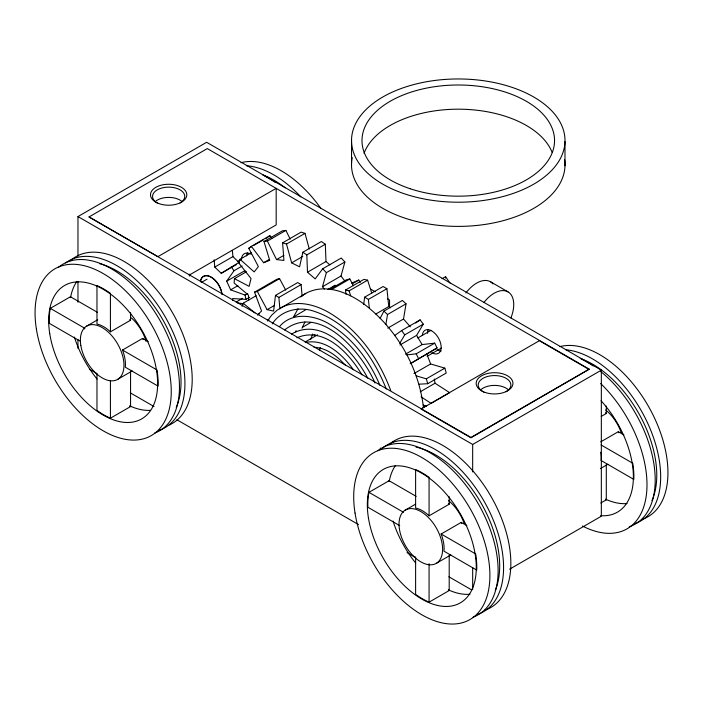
<?xml version="1.0" encoding="UTF-8"?>
<svg xmlns="http://www.w3.org/2000/svg" width="703" height="703" viewBox="0 0 703 703"><rect width="100%" height="100%" fill="white"/><g stroke="black" fill="none" stroke-linecap="round" stroke-linejoin="round"><path stroke-width="1.05" d="M189.634 276.077L189.652 274.126M232.649 300.497L232.667 298.538L246.015 299.373L249.644 297.272M246.489 271.718L234.459 278.66L234.108 283.019L248.387 295.058L248.686 300.313M302.114 296.025L301.112 284.592L297.712 282.58L275.479 295.409L273.608 311.077L267.105 309.663L257.316 291.481L254.539 292.158L261.551 311.007L257.483 314.97L259.337 313.907M363.697 304.487L364.611 297.193L383.117 286.508L386.914 288.713L388.759 306.552L390.429 307.809M385.842 324.645L387.52 314.513L406.035 303.828L402.406 300.427L383.9 311.113L380.121 318.371M387.784 328.108L403.513 319.021L406.035 303.828M392.792 442.688L393.047 441.317M295.822 331.939L296.104 330.595M319.487 350.586L320.304 347.44M329.848 264.864L325.999 261.525L325.322 244.231L321.368 241.533L302.861 252.219L299.575 266.815L291.648 262.86L286.49 244.046L282.615 242.825L283.907 260.426L276.534 259.583L267.386 241.085L263.976 241.472L269.715 260.347L263.616 262.711L251.375 246.34L248.765 248.282L258.388 266.595L254.161 271.92L240.031 259.284L238.475 262.606L251.041 278.555L249.099 286.332L234.459 278.66M324.329 289.109L322.501 286.719L326.377 272.65L344.883 261.964L341.236 258.054L322.73 268.739L315.19 278.898L307.492 272.21L306.816 254.917L302.861 252.219M322.501 286.719L341.008 276.033L344.883 261.964M310.656 339.452L312.73 334.013M242.096 306.323L243.185 303.221L256.156 295.735M302.053 328.204L304.9 321.983M293.678 316.719L298.028 308.749M399.752 343.266L404.752 334.856L423.259 324.171L420.13 319.883L401.624 330.568L394.506 335.603M399.945 344.997L416.598 335.384L423.259 324.171M267.342 321.051L271.639 315.19L277.246 310.093L305.787 293.397C325.357 282.729 348.785 292.606 365.05 304.847C396.8 329.443 418.663 367.177 423.408 407.134M272.272 323.934C280.427 310.814 297.685 306.403 312.009 310.621C348.196 321.587 372.898 355.129 386.272 388.987M247.72 293.459L245.004 295.032L230.637 289.856L226.7 281.165L233.994 270.76L242.157 266.042M279.495 326.605C292.553 310.99 316.28 315.26 331.385 325.331C353.618 339.259 369.866 361.386 379.928 385.349M284.574 329.927C320.164 302.422 362.238 353.047 375.007 383.012M332.774 287.272L335.155 285.225L327.747 289.504M300.682 296.974L301.165 296.569M301.649 296.174L305.787 293.397M268.142 236.955L269.89 235.654L271.815 238.238M291.473 334.066C322.932 315.858 354.593 353.064 367.748 378.188M415.684 323.029L420.13 319.883M214.143 259.794L214.775 267.07L221.234 273.318L239.424 262.122M294.17 316.622L306.174 309.505M410.209 363.723L437.064 347.941L434.709 343.143L422.143 344.575L405.49 354.189M411.123 363.249L437.064 347.941M77.971 256.103L77.971 216.568L206.638 142.287L601.337 370.165L601.337 516.222L509.57 569.202M589.228 369.172L470.948 437.459L89.017 216.946L207.288 148.588L589.228 369.172L470.948 437.802L421.079 409.005L539.35 340.727L589.228 369.514M80.142 341.131L49.245 323.292A77.04 44.482 60 0 1 50.308 308.371L70.441 296.754L97.515 312.378M89.017 216.946L157.911 256.648L276.182 188.36L276.182 224.907L189.133 275.163M86.328 326.315L97.691 319.76M214.775 267.07L232.913 256.604L232.368 250.365M251.375 246.34L269.89 235.654M248.765 248.282L251.542 246.683M253.388 245.611L263.572 239.741M265.426 238.669L267.272 237.596M263.976 241.472L282.483 230.786L285.893 230.399L290.225 239.161M267.386 241.085L285.893 230.399M110.424 331.851L110.424 293.353A77.04 44.482 60 0 0 96.97 285.585L96.97 324.065A30.818 17.795 60 0 1 110.424 331.851L130.556 320.234L130.556 312.747M240.031 259.284L251.138 252.878M201.339 282.465L207.034 279.179M237.429 261.63L241.226 259.433M221.234 273.318L236.647 264.416M282.615 242.825L301.121 232.139L304.997 233.361L309.302 249.038M286.49 244.046L304.997 233.361M226.7 281.165L244.837 270.69L245.707 272.623M263.616 262.711L269.17 259.504M276.534 259.583L283.942 255.312M122.48 350.041L157.024 369.98A77.04 44.482 60 0 1 158.087 386.132L125.319 367.212A30.818 17.795 60 0 0 122.48 350.041L142.612 338.415L148.21 341.649M230.637 289.856L237.895 285.673M291.648 262.86L302.756 256.446M306.816 254.917L325.322 244.231M236.138 302.026L242.614 298.292M254.539 292.158L276.771 279.319L279.557 278.643L285.734 290.128M257.316 291.481L279.557 278.643M118.025 379.154L132.226 370.956M307.492 272.21L325.999 261.525M275.479 295.409L278.88 297.422L301.112 284.592M267.105 309.663L274.522 305.392M330.023 289.241L346.684 279.627L349.83 278.986L353.407 285.717M331.324 289.671L349.83 278.986M96.97 374.093L96.97 410.438A77.04 44.482 60 0 0 110.424 418.197L130.556 406.571L130.556 371.281M352.3 283.801L358.776 280.066L360.279 282.439M346.034 294.302L345.472 290.049L363.978 279.363L367.607 280.181L371.746 293.107M345.472 290.049L349.101 290.866L367.607 280.181M302.36 327.361L310.682 322.554M364.611 297.193L368.407 299.399L386.914 288.713M305.339 341.895L317.571 334.839M375.806 314.03L388.759 306.552M442.02 278.722L445.561 276.683L449.99 283.072M417.837 337.958L431.124 330.287M406.782 354.901L416.202 353.829L434.709 343.143M427.152 356.289L441.387 348.073M413.97 373.574L430.631 363.961L444.85 368.144L446.22 373.029L427.714 383.715L419.155 384.172M416.185 375.841L426.343 378.829L444.85 368.144M420.236 391.782L435.043 383.232L449.656 392.669L431.141 403.355L421.097 396.87M422.951 407.635L426.651 405.499M399.717 525.633L367.889 507.258A77.04 44.482 60 0 1 368.952 492.337L389.084 480.72L416.158 496.353M77.971 216.568L472.671 444.454L601.337 370.165M404.972 510.281L415.385 504.271M429.067 515.817L429.067 477.328A77.04 44.482 60 0 0 415.614 469.551L415.614 508.032A30.818 17.795 60 0 1 429.067 515.817L449.199 504.2L449.199 496.713M601.258 416.404L606.294 413.505L606.294 406.018M441.124 534.008L475.667 553.946A77.04 44.482 60 0 1 476.731 570.098L443.962 551.178A30.818 17.795 60 0 0 441.124 534.008L461.256 522.382L466.854 525.616M600.731 441.853L618.35 431.686L623.948 434.92M436.668 563.121L450.869 554.922M600.388 468.593L607.963 464.226M415.614 556.987L415.614 594.404A77.04 44.482 60 0 0 429.067 602.163L449.199 590.538L449.199 555.247M600.801 503.014L606.294 499.842L606.294 464.551M296.877 337.818C323.986 325.928 349.488 353.451 361.904 374.831M280.383 308.072C295.251 299.654 313.643 304.048 327.739 311.86C357.686 328.907 378.855 358.653 390.727 390.525M351.746 283.081L358.776 280.066M305.269 342.546C325.322 338.169 342.686 354.804 353.433 369.787M313.986 347.256C326.5 347.765 337.106 356.105 345.147 365.05M237.315 302.861L243.642 303.766M423.215 405.077L426.29 406.132M314.1 334.461L316.051 335.463M490.474 281.754L508.005 291.877A27.716 16.002 -60 0 1 510.905 317.932M370.569 289.065L375.314 291.798M387.661 298.933L389.559 300.023L389.559 307.589M601.021 444.929L632.762 463.251A77.04 44.482 60 0 1 633.825 479.402L601.056 460.483A30.818 17.795 60 0 0 600.722 452.257M50.308 308.371L84.852 328.319A30.818 17.795 60 0 0 84.43 328.942M368.952 492.337L403.496 512.285M89.378 369.216L96.988 373.609M130.275 392.828L154.054 406.554M176.884 419.735L358.539 524.614M407.046 552.62L415.605 557.558M448.892 576.776L471.722 589.958M243.185 303.221L254.961 312.897M383.9 311.113L387.52 314.513M232.913 256.604L239.371 262.843M322.73 268.739L326.377 272.65M403.513 319.021L410.341 326.798M341.008 276.033L344.672 280.813M401.624 330.568L404.752 334.856M231.261 266.832L233.994 270.76M416.598 335.384L422.143 344.575M416.202 353.829L418.557 358.627M426.862 354.171L430.631 363.961M349.101 290.866L350.692 295.84M426.343 378.829L427.714 383.715M245.004 295.032L246.015 299.373M434.305 379.005L435.043 383.232M368.407 299.399L369.277 307.8M278.88 297.422L279.882 308.863M564.984 141.611A106.742 61.627 0 0 1 403.346 193.43A106.742 61.627 0 0 1 406.439 86.706A106.742 61.627 0 0 1 564.984 141.611L564.984 165.794M472.671 444.454L472.671 471.906M472.671 567.444L472.671 589.404M445.561 276.683L445.561 278.107M429.067 563.665L429.067 602.163M351.535 139.554L351.535 163.737M110.424 380.771L110.424 418.197M77.971 281.367L77.971 302.228M77.971 339.567L77.971 348.354M246.612 255.874A14.596 8.427 60 0 1 247.482 252.948M241.419 258.871A14.596 8.427 60 0 1 251.076 254.126M441.256 350.973A13.348 7.707 60 0 1 436.923 349.69M427.494 333.345A13.348 7.707 60 0 1 428.153 329.716M422.327 335.384A13.348 7.707 60 0 1 432.292 331.245A13.348 7.707 60 0 1 441.159 347.563A13.348 7.707 60 0 1 431.73 352.686M156.022 200.917A16.099 9.288 0 0 1 181.963 201.462M481.142 389.436A16.345 9.438 0 0 1 508.401 389.831M157.34 203.035A16.099 9.288 0 0 1 157.208 189.889A16.099 9.288 0 0 1 179.968 189.81A16.099 9.288 0 0 1 180.1 202.956M483.778 392.089A16.345 9.438 0 0 1 482.522 378.609A16.345 9.438 0 0 1 505.888 378.205A16.345 9.438 0 0 1 506.037 391.703M380.385 449.569A10.264 5.923 60 0 1 380.385 448.066M70.335 260.787A96.302 55.599 60 0 1 170.767 309.751A96.302 55.599 60 0 1 169.08 425.087M150.424 410.35A77.04 44.482 60 0 1 129.721 405.886M97.067 379.075A77.04 44.482 60 0 1 74.386 337.089M70.59 297.395A77.04 44.482 60 0 1 76.891 281.437M130.556 406.571A77.04 44.482 60 0 1 129.721 406.202M70.274 297.615A77.04 44.482 60 0 1 70.441 296.754M131.391 317.941A30.818 17.795 60 0 1 146.048 341.289M129.747 319.478A30.818 17.795 60 0 1 130.556 320.234M142.612 338.415A30.818 17.795 60 0 1 143.025 339.531M99.501 263.66A90.643 52.33 60 0 1 164.783 323.31A90.643 52.33 60 0 1 176.216 407.309M65.546 262.931A96.302 55.599 60 0 1 166.189 318.591A96.302 55.599 60 0 1 158.983 430.368M58.411 267.43A96.302 55.599 60 0 1 159.379 319.39A96.302 55.599 60 0 1 154.475 433.189M240.997 162.701A96.302 55.599 60 0 1 320.594 207.983M262.527 174.792A90.643 52.33 60 0 1 285.207 187.824M246.375 165.759A96.302 55.599 60 0 1 300.796 196.831M264.89 176.145A96.302 55.599 60 0 1 275.409 182.516M389.787 444.041A96.302 55.599 60 0 1 491.195 496.757A96.302 55.599 60 0 1 484.894 610.134M469.955 594.246A77.04 44.482 60 0 1 448.365 589.861M415.701 563.041A77.04 44.482 60 0 1 393.03 521.055M389.234 481.37A77.04 44.482 60 0 1 395.534 465.404M449.199 590.538A77.04 44.482 60 0 1 448.356 590.168M388.917 481.581A77.04 44.482 60 0 1 389.084 480.72M448.567 500.677A30.818 17.795 60 0 1 464.121 523.463M448.391 503.453A30.818 17.795 60 0 1 449.199 504.2M461.256 522.382A30.818 17.795 60 0 1 461.669 523.498M416.062 447.143A90.643 52.33 60 0 1 482.328 505.264A90.643 52.33 60 0 1 495.264 590.362M382.511 448.242A96.302 55.599 60 0 1 483.919 500.949A96.302 55.599 60 0 1 477.627 614.334M377.88 450.711A96.302 55.599 60 0 1 478.488 504.156A96.302 55.599 60 0 1 473.119 617.155M600.705 383.539A96.302 55.599 60 0 1 646.356 495.105A96.302 55.599 60 0 1 582.471 526.02M559.641 346.667A96.302 55.599 60 0 1 654.071 417.099A96.302 55.599 60 0 1 641.988 519.438M601.039 400.745A77.04 44.482 60 0 1 633.377 477.152A77.04 44.482 60 0 1 600.626 515.668M627.05 503.55A77.04 44.482 60 0 1 605.459 499.156M606.294 499.842A77.04 44.482 60 0 1 605.459 499.473M605.661 409.981A30.818 17.795 60 0 1 621.215 432.767M605.485 412.749A30.818 17.795 60 0 1 606.294 413.505M618.35 431.686A30.818 17.795 60 0 1 618.763 432.793M580.239 358.433A90.643 52.33 60 0 1 642.19 419.805A90.643 52.33 60 0 1 651.953 500.58M566.012 349.804A96.302 55.599 60 0 1 651.18 431.361A96.302 55.599 60 0 1 634.721 523.638M600.626 371.439A96.302 55.599 60 0 1 653.351 460.729A96.302 55.599 60 0 1 629.255 526.784M581.557 359.128A96.302 55.599 60 0 1 593.174 365.885M483.989 302.395A27.716 16.002 -60 0 1 508.005 291.877M465.896 293.002A27.716 16.002 -60 0 1 493.023 283.898M200.531 280.752A15.396 8.893 60 0 1 211.594 277.465A15.396 8.893 60 0 1 221.902 294.144M200.443 281.798A15.396 8.893 60 0 1 211.164 277.079A15.396 8.893 60 0 1 222.007 294.082M267.764 320.085A20.528 11.854 60 0 1 269.029 320.067M564.65 159.748A106.742 61.627 0 0 1 456.37 226.384A106.742 61.627 0 0 1 352.247 157.577M364.022 153.377A96.285 55.59 0 0 1 457.442 109.185A96.285 55.59 0 0 1 552.154 152.454M158.57 203.457A18.146 10.475 0 0 0 186.761 195.434A18.146 10.475 0 0 0 160.627 185.346A18.146 10.475 0 0 0 158.57 203.457M485.255 392.485A18.392 10.624 0 0 0 512.944 383.381A18.392 10.624 0 0 0 485.439 374.093A18.392 10.624 0 0 0 485.255 392.485M36.389 329.074A96.302 55.599 60 0 0 148.131 437.178A96.302 55.599 60 0 0 124.949 290.251A96.302 55.599 60 0 0 36.389 329.074M49.746 333.697A77.04 44.482 60 0 0 139.141 420.174A77.04 44.482 60 0 0 120.591 302.633A77.04 44.482 60 0 0 49.746 333.697M80.81 345.349A30.818 17.795 60 0 0 116.566 379.936A30.818 17.795 60 0 0 109.15 332.923A30.818 17.795 60 0 0 80.81 345.349M355.033 513.041A96.302 55.599 60 0 0 466.774 621.144A96.302 55.599 60 0 0 443.593 474.217A96.302 55.599 60 0 0 355.033 513.041M368.39 517.663A77.04 44.482 60 0 0 457.785 604.141A77.04 44.482 60 0 0 439.234 486.599A77.04 44.482 60 0 0 368.39 517.663M399.453 529.315A30.818 17.795 60 0 0 435.21 563.903A30.818 17.795 60 0 0 427.793 516.89A30.818 17.795 60 0 0 399.453 529.315M410.121 188.72A96.285 55.59 0 0 0 554.544 140.582A96.285 55.59 0 0 0 410.121 92.445A96.285 55.59 0 0 0 410.121 188.72"/></g></svg>
